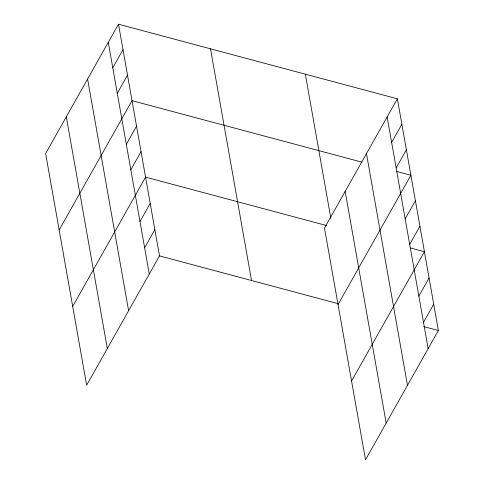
<?xml version="1.0" encoding="UTF-8"?>
<svg xmlns="http://www.w3.org/2000/svg" width="484" height="484" viewBox="0 0 484 484"><rect width="100%" height="100%" fill="white"/><g stroke="black" fill="none" stroke-linecap="round" stroke-linejoin="round"><path stroke-width="0.73" d="M118.489 24.2L45.629 153.513L86.642 385.204L159.502 255.891L118.489 24.2L397.358 98.797L438.371 330.487L365.511 459.8L324.498 228.109L397.358 98.797M112.784 67.827L123.003 49.689M117.291 93.315L127.516 75.171M59.163 229.967L132.023 100.66L361.959 162.164M126.318 144.286L136.536 126.142M130.825 169.775L141.05 151.631M72.697 306.426L145.563 177.12L326.652 225.562M139.985 221.515L150.209 203.377M144.631 247.778L154.856 229.634M391.647 142.423L401.871 124.285M396.16 167.912L406.379 149.768M338.032 304.563L410.892 175.256L396.287 171.348M405.181 218.883L415.405 200.745M409.694 244.372L419.912 226.228M351.565 381.023L424.426 251.716L410.547 248.002M418.854 296.117L429.072 277.973M423.5 322.374L433.724 304.23M159.502 255.891L337.723 303.565M423.766 326.585L438.371 330.487M387.133 116.94L428.146 348.631M366.467 153.622L407.48 385.318M345.165 191.422L386.178 423.113M305.331 74.179L330.856 218.357M210.516 48.817L251.529 280.508M108.271 42.344L149.284 274.035M87.598 79.025L128.611 310.722M66.302 116.825L107.315 348.516"/></g></svg>
